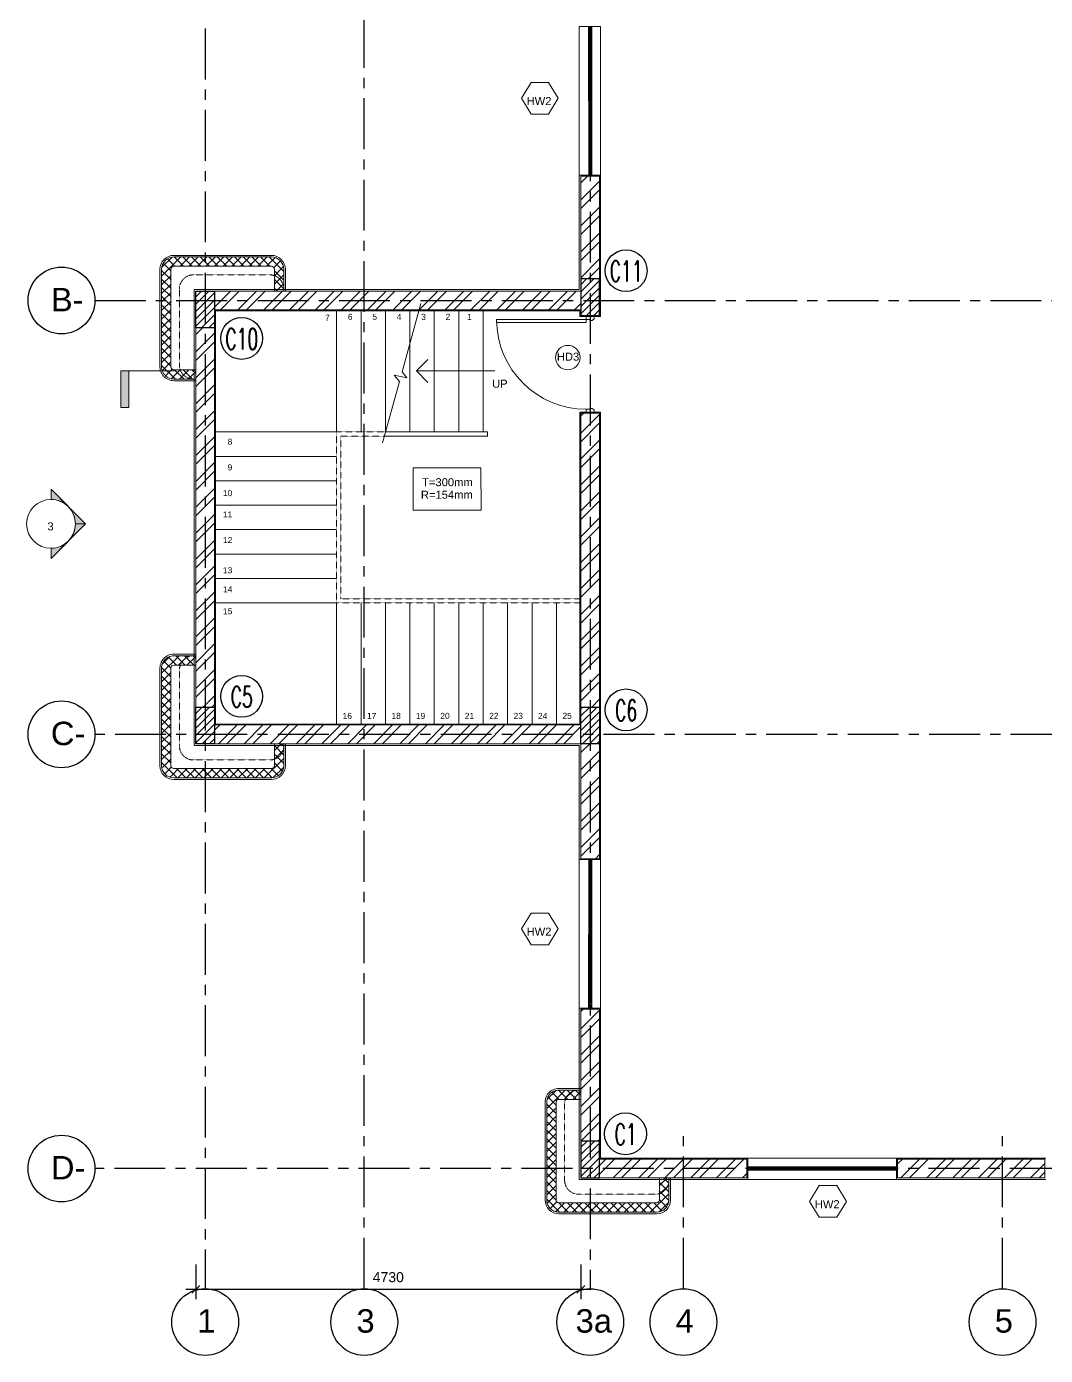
# Model space of a CAD drawing. Header units: millimetres. Extents: x 2659630 to 6742168, y -2425387 to -732288.
# Drawn here: x 2770712 to 2783226, y -1113465 to -1097139 of the extents above; entities that cross this region are included whole.
import ezdxf
from ezdxf.enums import TextEntityAlignment as Align

# ---------------------------------------------------------------- set-up
doc = ezdxf.new("R2010")
doc.units = ezdxf.units.MM
doc.header["$PDMODE"] = 35
doc.header["$PDSIZE"] = -25
for name, pattern in [('CENTER', [2, 1.25, -0.25, 0.25, -0.25]), ('Hidden', [7.14375, 4.7625, -2.38125]), ('Overhead', [3.96875, 2.38125, -1.5875])]:
    doc.linetypes.add(name, pattern=pattern)
for name, color, linetype, lineweight in [('A-ANNO-DIMS', 211, 'Continuous', 9), ('A-DETL-THIN', 151, 'Continuous', 18), ('A-DOOR-FRAM', 31, 'Continuous', 18), ('A-DOOR-IDEN', 31, 'Continuous', 9), ('A-FLOR-HRAL', 11, 'Continuous', 18), ('A-FLOR-HRAL-MBND', 5, 'Overhead', 18), ('A-FLOR-OVHD', 1, 'Overhead', 18), ('A-GENM', 13, 'Continuous', 18), ('A-GLAZ', 151, 'Continuous', 9), ('A-GLAZ-IDEN', 152, 'Continuous', 9), ('A-GRID-DIMS', 211, 'Continuous', 9), ('A-PLASTER', 50, 'Continuous', 0), ('A-STAIRS', 31, 'Continuous', 18), ('A-WALL', 113, 'Continuous', 9), ('A-WALL-PATT', 111, 'Continuous', 0), ('G-ANNO-SYMB', 111, 'Continuous', 9), ('G-ANNO-TEXT', 231, 'Continuous', 9)]:
    doc.layers.add(name, color=color, linetype=linetype, lineweight=lineweight)
for name, color, linetype in [('A-TEXT-0', 7, 'Continuous'), ('S-COLUMN', 1, 'Continuous'), ('S-COLUMN CIRCLE', 9, 'Continuous'), ('S-COLUMN HATCH', 8, 'Continuous'), ('S-COLUMN NO', 2, 'Continuous'), ('S-GRIDE CIRCLE', 8, 'Continuous'), ('S-GRIDE LINE', 8, 'CENTER'), ('S-GRIDE NO', 1, 'Continuous')]:
    doc.layers.add(name, color=color, linetype=linetype)
doc.layers.get('A-ANNO-DIMS').off()
doc.styles.add('Arial', font='arial.ttf', dxfattribs={"height": 123})
doc.styles.add('Arial_1', font='arial.ttf', dxfattribs={"height": 98.353293})
doc.styles.add('Arial_3', font='arial.ttf', dxfattribs={"height": 97.584908})
doc.styles.add('Arial_4', font='arial.ttf', dxfattribs={"height": 73.76497})
doc.styles.add('ROMANS', font='r.shx', dxfattribs={"width": 0.7})
doc.dimstyles.new('Diagonal_-_2_5mm_Arial', dxfattribs={"dimscale": 304.8, "dimtxt": 123, "dimasz": 0.32, "dimexe": 0.4, "dimexo": 0.5, "dimgap": 0.28, "dimtad": 1, "dimdec": 0, "dimzin": 0, "dimdsep": 46, "dimtxsty": 'Arial', "dimblk1": 'OBLIQUE', "dimblk2": 'OBLIQUE', "dimsah": 1, "dimcen": 0.09, "dimdle": 0.4, "dimazin": 0, "dimtfac": 1, "dimtdec": 0, "dimtix": 1, "dimtmove": 0, "dimatfit": 3, "dimfxl": 1, "dimfxlon": 1, "dimtvp": 1, "dimtolj": 1, "dimtzin": 0, "dimarcsym": 2})
pattern_1 = [(225, (-864930.01, -235749.32), (44.9012806, -44.9012806), [])]
pattern_2 = [(45, (2608280.4, -1264690.88), (-159.09903, 159.09903), []), (45, (2608386.46, -1264690.88), (-159.09903, 159.09903), [])]
pattern_3 = [(45, (0, 0), (-53.033, 53.033), []), (135, (0, 0), (-53.033, -53.033), [])]

# ---------------------------------------------------------------- blocks, each defined once
blk = doc.blocks.new('WINDW-HW2-1850X2950-PLN')
at = {"layer": 'A-GLAZ'}
for p, q in [((37, 40), (12, 40)), ((37, 0), (12, 0)), ((14, 38), (21, 38)), ((14, 22), (14, 38)), ((21, 22), (14, 22)), ((21, 18), (14, 18)), ((14, 18), (14, 2)), ((14, 2), (21, 2)), ((21, 38), (21, 22)), ((21, 2), (21, 18)), ((23, 35), (23, 10)), ((23, 30), (31, 30)), ((23, 10), (31, 10)), ((25, 34), (24, 34)), ((25, 6), (24, 6)), ((35, 35), (25, 34)), ((25, 32), (25, 34)), ((35, 32), (25, 32)), ((25, 8), (25, 6)), ((35, 8), (25, 8)), ((35, 6), (25, 6)), ((26, 37), (27, 37)), ((26, 4), (27, 4)), ((27, 38), (35, 38)), ((27, 37), (27, 38)), ((27, 37), (35, 37)), ((27, 4), (27, 2)), ((27, 4), (35, 4)), ((27, 2), (35, 2)), ((31, 10), (31, 30)), ((33, 29), (33, 11)), ((33, 29), (35, 29)), ((33, 11), (35, 11)), ((35, 38), (35, 32)), ((35, 29), (35, 25)), ((35, 25), (37, 25)), ((35, 15), (37, 15)), ((35, 11), (35, 15)), ((35, 2), (35, 8)), ((37, 40), (87, 40)), ((37, 0), (37, 40)), ((37, 25), (37, 40)), ((37, 15), (37, 0)), ((87, 0), (37, 0)), ((40, 38), (40, 3)), ((45, 38), (40, 38)), ((40, 3), (45, 3)), ((45, 25), (45, 38)), ((52, 25), (45, 25)), ((45, 15), (52, 15)), ((45, 3), (45, 15)), ((86, 38), (47, 38)), ((47, 38), (47, 28)), ((47, 28), (55, 28)), ((47, 13), (47, 3)), ((55, 13), (47, 13)), ((47, 3), (86, 3)), ((52, 15), (52, 25)), ((55, 28), (55, 13)), ((55, 28), (85, 28)), ((85, 12), (55, 13)), ((85, 28), (95, 27)), ((85, 12), (85, 28)), ((95, 12), (85, 12)), ((95, 29), (86, 38)), ((86, 3), (95, 11)), ((1763, 41), (87, 40)), ((87, 40), (97, 30)), ((87, 15), (87, 25)), ((87, 25), (87, 15)), ((97, 25), (87, 25)), ((87, 15), (97, 15)), ((97, 10), (87, 0)), ((87, 0), (1763, 1)), ((89, 15), (1763, 16)), ((95, 27), (95, 29)), ((95, 11), (95, 12)), ((97, 30), (1753, 31)), ((97, 30), (97, 25)), ((1763, 26), (97, 25)), ((97, 15), (97, 10)), ((97, 10), (1753, 11)), ((1763, 41), (1753, 31)), ((1753, 31), (1753, 26)), ((1753, 26), (1763, 26)), ((1753, 16), (1753, 11)), ((1763, 16), (1753, 16)), ((1753, 11), (1763, 1)), ((1755, 30), (1764, 39)), ((1755, 29), (1755, 30)), ((1765, 29), (1755, 29)), ((1755, 14), (1765, 14)), ((1755, 12), (1755, 14)), ((1764, 4), (1755, 12)), ((1813, 42), (1763, 41)), ((1763, 16), (1763, 26)), ((1763, 26), (1763, 16)), ((1763, 1), (1813, 2)), ((1764, 39), (1803, 39)), ((1803, 4), (1764, 4)), ((1765, 14), (1765, 29)), ((1795, 29), (1765, 29)), ((1765, 14), (1795, 14)), ((1795, 29), (1795, 14)), ((1803, 29), (1795, 29)), ((1795, 14), (1803, 14)), ((1798, 27), (1805, 27)), ((1798, 17), (1798, 27)), ((1805, 17), (1798, 17)), ((1803, 39), (1803, 29)), ((1803, 14), (1803, 4)), ((1805, 39), (1810, 39)), ((1805, 27), (1805, 39)), ((1805, 4), (1805, 17)), ((1810, 4), (1805, 4)), ((1810, 39), (1810, 4)), ((1813, 2), (1813, 42)), ((1813, 41), (1838, 41)), ((1813, 26), (1813, 41)), ((1815, 26), (1813, 26)), ((1815, 17), (1813, 17)), ((1813, 17), (1813, 2)), ((1813, 2), (1838, 2)), ((1815, 39), (1815, 33)), ((1823, 39), (1815, 39)), ((1823, 38), (1815, 38)), ((1815, 36), (1825, 36)), ((1815, 33), (1825, 33)), ((1815, 30), (1815, 26)), ((1817, 30), (1815, 30)), ((1815, 13), (1815, 17)), ((1817, 13), (1815, 13)), ((1815, 10), (1825, 10)), ((1815, 4), (1815, 10)), ((1815, 7), (1825, 7)), ((1823, 5), (1815, 5)), ((1823, 4), (1815, 4)), ((1817, 30), (1817, 13)), ((1819, 12), (1819, 31)), ((1827, 31), (1819, 31)), ((1827, 12), (1819, 12)), ((1823, 38), (1823, 39)), ((1824, 38), (1823, 38)), ((1824, 5), (1823, 5)), ((1823, 5), (1823, 4)), ((1825, 36), (1826, 36)), ((1825, 33), (1825, 36)), ((1825, 10), (1825, 7)), ((1825, 7), (1826, 7)), ((1827, 37), (1827, 12)), ((1829, 39), (1829, 24)), ((1836, 39), (1829, 39)), ((1829, 24), (1836, 24)), ((1829, 19), (1836, 19)), ((1829, 4), (1829, 19)), ((1836, 4), (1829, 4)), ((1836, 24), (1836, 39)), ((1836, 19), (1836, 4))]:
    blk.add_line(p, q, dxfattribs=at)
for centre, start, end in [((24, 36), 4.1038, 288.3263), ((24, 4), 71.6737, 355.8962), ((1826, 38), 251.6737, 175.8962), ((1826, 5), 184.1038, 108.3263)]:
    blk.add_arc(centre, 2, start, end, dxfattribs=at)
blk = doc.blocks.new('Section - M_Section Tail - Filled-28045-GROUND FLOOR PLAN-01')
at = {"layer": 'G-ANNO-SYMB'}
blk.add_hatch(color=256, dxfattribs=at).paths.add_polyline_path([(0, 9), (0, 0), (-2, 0), (-2, 9)], flags=0)
for p, q in [((0, 9), (-2, 9)), ((-2, 9), (-2, 0)), ((0, 0), (0, 9)), ((-2, 0), (0, 0))]:
    blk.add_line(p, q, dxfattribs=at)
blk = doc.blocks.new('Section - M_Section Head - Filled-1049-GROUND FLOOR PLAN-01')
at = {"layer": 'G-ANNO-SYMB'}
h = blk.add_hatch(color=256, dxfattribs=at)
edge = h.paths.add_edge_path(flags=0)
edge.add_line((-6, 8.49), (-6, 6))
edge.add_arc((-6, 0), 6, 90, 135)
edge.add_line((-10.24, 4.24), (-6, 8.49))
h = blk.add_hatch(color=256, dxfattribs=at)
edge = h.paths.add_edge_path(flags=0)
edge.add_line((-6, 8.49), (-1.76, 4.24))
edge.add_arc((-6, 0), 6, 45, 90)
edge.add_line((-6, 6), (-6, 8.49))
h = blk.add_hatch(color=256, dxfattribs=at)
edge = h.paths.add_edge_path(flags=0)
edge.add_line((-14.49, 0), (-10.24, 4.24))
edge.add_arc((-6, 0), 6, 135, 180)
edge.add_line((-12, 0), (-14.49, 0))
h = blk.add_hatch(color=256, dxfattribs=at)
edge = h.paths.add_edge_path(flags=0)
edge.add_line((2.49, 0), (0, 0))
edge.add_arc((-6, 0), 6, 360, 405)
edge.add_line((-1.76, 4.24), (2.49, 0))
for p, q in [((-6, 8.49), (-14.49, 0)), ((-6, 8.49), (-10.24, 4.24)), ((-6, 8.49), (2.49, 0)), ((-6, 6), (-6, 8.49)), ((-6, 8.49), (-6, 6)), ((-1.76, 4.24), (-6, 8.49)), ((-10.24, 4.24), (-14.49, 0)), ((2.49, 0), (-1.76, 4.24)), ((-12, 0), (-14.49, 0)), ((-14.49, 0), (-12, 0)), ((0, 0), (2.49, 0)), ((0, 0), (2.49, 0))]:
    blk.add_line(p, q, dxfattribs=at)
for start, end in [(360, 180), (135, 180), (90, 135), (45, 90), (360, 45), (180, 360)]:
    blk.add_arc((-6, 0), 6, start, end, dxfattribs=at)
blk = doc.blocks.new('_Oblique')
at = {"color": 0, "linetype": 'ByBlock', "lineweight": -2}
blk.add_line((-0.5, -0.5), (0.5, 0.5), dxfattribs=at)
blk = doc.blocks.new('*D1879')
at = {"layer": 'A-GRID-DIMS', "color": 0, "lineweight": -2}
for p, q in [((2772790, -1112348), (2772790, -1112774)), ((2777520, -1112348), (2777520, -1112774)), ((2777642, -1112653), (2772668, -1112653))]:
    blk.add_line(p, q, dxfattribs=at)
at = {"layer": 'Defpoints', "color": 0, "ltscale": 2500}
for p in [(2772790, -1105499), (2777520, -1110906), (2772790, -1112653)]:
    blk.add_point(p, dxfattribs=at)
at = {"layer": 'A-GRID-DIMS', "color": 0, "lineweight": -2, "ltscale": 2500, "xscale": 97.536, "yscale": 97.536, "zscale": 97.536, "rotation": 180}
blk.add_blockref('_Oblique', (2772790, -1112653), dxfattribs=at)
at = {"layer": 'A-GRID-DIMS', "color": 0, "lineweight": -2, "ltscale": 2500, "xscale": 97.536, "yscale": 97.536, "zscale": 97.536}
blk.add_blockref('_Oblique', (2777520, -1112653), dxfattribs=at)
at = {"layer": 'A-GRID-DIMS', "color": 0, "ltscale": 2500, "insert": (2775155, -1112504), "char_height": 123, "attachment_point": 5, "style": 'Arial', "bg_fill": 3, "box_fill_scale": 1.1, "bg_fill_color": 257, "bg_fill_transparency": 0}
blk.add_mtext('\\A1;4730', dxfattribs=at)
blk = doc.blocks.new('M_Door Tag_Mahindra_2_0mm - M_Door Tag_Mahindra 2-1437518-GROUND FLOOR PLAN-01')
at = {"layer": 'A-DOOR-IDEN'}
blk.add_circle((0, 0), 3, dxfattribs=at)
blk = doc.blocks.new('A$C649E5817')
at = {"layer": 'A-DOOR-FRAM'}
for p, q in [((0, 1190), (12, 1190)), ((0, 1110), (0, 1190)), ((12, 1200), (40, 1200)), ((12, 1190), (12, 1200)), ((40, 1200), (60, 1175)), ((60, 1145), (50, 1145)), ((50, 1145), (50, 1100)), ((60, 1175), (60, 1145)), ((1160, 1200), (1140, 1175)), ((1140, 1175), (1140, 1145)), ((1140, 1145), (1150, 1145)), ((1150, 1145), (1150, 1100)), ((1188, 1200), (1160, 1200)), ((1188, 1190), (1188, 1200)), ((1200, 1190), (1188, 1190)), ((1200, 1110), (1200, 1190)), ((12, 1110), (0, 1110)), ((12, 1100), (12, 1110)), ((50, 1100), (12, 1100)), ((1150, 1100), (1188, 1100)), ((1188, 1100), (1188, 1110)), ((1188, 1110), (1200, 1110))]:
    blk.add_line(p, q, dxfattribs=at)
blk.add_lwpolyline([(84, 1100), (50, 1100), (50, 0), (84, 0)], close=True, dxfattribs=at)
blk.add_arc((50, 1100), 1100, 270, 359.984, dxfattribs=at)
blk = doc.blocks.new('A$C261B00C9')
at = {"layer": 'A-WALL-PATT'}
h = blk.add_hatch(dxfattribs=at)
h.set_pattern_fill('ANSI37', color=256, scale=600, style=0)
h.set_pattern_definition(pattern_3)
edge = h.paths.add_edge_path()
edge.add_line((480, 840), (210, 840))
edge.add_arc((210, 991), 151, 187.9104, 269.8902, ccw=False)
edge.add_line((61, 970), (61, 2197))
edge.add_arc((213, 2189), 152, 83.4762, 177.0247, ccw=False)
edge.add_line((230, 2340), (1410, 2340))
edge.add_arc((1409, 2188), 152, -6.7623, 89.6097, ccw=False)
edge.add_line((1560, 2170), (1560, 1920))
edge.add_line((1560, 1920), (1445, 1920))
edge.add_line((1445, 1920), (1445, 2190))
edge.add_arc((1407, 2187), 38.1, 4.5439, 85.4561)
edge.add_line((1410, 2225), (211, 2225))
edge.add_arc((216, 2185), 40.3, 97.1124, 172.8876)
edge.add_line((176, 2190), (175, 990))
edge.add_arc((210, 990), 35, 180, 270)
edge.add_line((210, 955), (480, 955))
edge.add_line((480, 955), (480, 840))
at = {"layer": 'A-DETL-THIN'}
for p, q in [((480, 1920), (480, 1620)), ((710, 1920), (480, 1920))]:
    blk.add_line(p, q, dxfattribs=at)
at = {"layer": 'A-FLOR-OVHD'}
blk.add_lwpolyline([(1560, 1920, 0.457418), (1390, 2120), (450, 2120, 0.414214), (280, 1950), (280, 1010, 0.414214), (450, 840), (480, 840), (480, 1920), (1560, 1920)], format="xyb", close=True, dxfattribs=at)
at = {"layer": 'A-GENM'}
for p in [(1560, 2190), (1445, 1920)]:
    blk.add_line(p, (1560, 1920), dxfattribs=at)
blk.add_arc((210, 2190), 150, 170.0014, 180, dxfattribs=at)
at = {"layer": 'A-PLASTER'}
for p, q in [((1410, 2360), (210, 2360)), ((40, 2190), (40, 990)), ((1580, 1920), (1580, 2190)), ((1560, 1920), (1580, 1920)), ((210, 820), (480, 820)), ((480, 820), (480, 840))]:
    blk.add_line(p, q, dxfattribs=at)
for centre, start, end in [((210, 2190), 90, 180), ((1410, 2190), 0, 90), ((210, 990), 180, 192.8571), ((210, 990), 192.8571, 205.7143), ((210, 990), 205.7143, 218.5714), ((210, 990), 218.5714, 231.4286), ((210, 990), 231.4286, 244.2857), ((210, 990), 244.2857, 270)]:
    blk.add_arc(centre, 170, start, end, dxfattribs=at)
at = {"layer": 'A-WALL'}
for p, q in [((210, 2340), (1410, 2340)), ((60, 990), (60, 2190)), ((175, 990), (175, 2190)), ((210, 2225), (1410, 2225)), ((1445, 2190), (1445, 1920)), ((1560, 1920), (1560, 2190)), ((480, 955), (210, 955)), ((480, 840), (210, 840))]:
    blk.add_line(p, q, dxfattribs=at)
for centre, radius, start, end in [((210, 2190), 150, 90, 180), ((1410, 2190), 150, 0, 90), ((210, 2190), 35, 90, 180), ((1410, 2190), 35, 0, 90), ((210, 990), 150, 180, 192.8571), ((210, 990), 35, 180, 270), ((210, 990), 150, 192.8571, 205.7143), ((210, 990), 150, 205.7143, 218.5714), ((210, 990), 150, 218.5714, 231.4286), ((210, 990), 150, 231.4286, 244.2857), ((210, 990), 150, 244.2857, 270)]:
    blk.add_arc(centre, radius, start, end, dxfattribs=at)
blk = doc.blocks.new('A$C58691ABB')
at = {"layer": 'A-WALL-PATT'}
h = blk.add_hatch(dxfattribs=at)
h.set_pattern_fill('ANSI37', color=256, scale=600, style=0)
h.set_pattern_definition(pattern_3)
edge = h.paths.add_edge_path()
edge.add_arc((1478, 739), 35, 270, 340.2721, ccw=False)
edge.add_line((1478, 704), (280, 704))
edge.add_arc((280, 739), 34.4, 179.0016, 270.999, ccw=False)
edge.add_line((245, 739), (245, 1009))
edge.add_line((245, 1009), (130, 1009))
edge.add_line((130, 1009), (130, 759))
edge.add_arc((281, 741), 152, 173.1849, 269.6626)
edge.add_line((280, 589), (1478, 589))
edge.add_arc((1480, 737), 148, 269.2941, 363.5102)
edge.add_line((1628, 746), (1628, 1959))
edge.add_arc((1477, 1936), 153, 8.6483, 85.778)
edge.add_line((1488, 2089), (1208, 2089))
edge.add_line((1208, 2089), (1208, 2109))
edge.add_line((1208, 2109), (1208, 1974))
edge.add_line((1208, 1974), (1486, 1973))
edge.add_arc((1478, 1939), 35, 2.7749, 77.2302, ccw=False)
edge.add_line((1513, 1941), (1513, 759))
edge.add_arc((1378, 752), 135, -10.4603, 3.0704, ccw=False)
at = {"layer": 'A-FLOR-OVHD'}
blk.add_lwpolyline([(128, 1009, 0.457418), (298, 809), (1238, 809, 0.414214), (1408, 979), (1408, 1919, 0.414214), (1238, 2089), (1208, 2089), (1208, 1009), (128, 1009)], format="xyb", close=True, dxfattribs=at)
at = {"layer": 'A-GENM'}
for p, q in [((1208, 2089), (1478, 2089)), ((1628, 1939), (1628, 739)), ((128, 759), (128, 1009)), ((1478, 589), (278, 589))]:
    blk.add_line(p, q, dxfattribs=at)
for centre, start, end in [((1478, 1939), 77.1429, 90), ((1478, 1939), 64.2857, 77.1429), ((1478, 1939), 51.4286, 64.2857), ((1478, 1939), 38.5714, 51.4286), ((1478, 1939), 25.7143, 38.5714), ((1478, 1939), 12.8571, 25.7143), ((1478, 1939), 0, 12.8571), ((278, 739), 180, 270), ((1478, 739), 320.0031, 330), ((1478, 739), 330.0013, 340), ((1478, 739), 340.0007, 350), ((1478, 739), 350.0014, 360), ((1478, 739), 270, 280), ((1478, 739), 280.0014, 290), ((1478, 739), 290.0007, 300), ((1478, 739), 300.0014, 310), ((1478, 739), 310.0037, 320)]:
    blk.add_arc(centre, 150, start, end, dxfattribs=at)
at = {"layer": 'A-PLASTER'}
for p, q in [((1208, 2109), (1208, 2089)), ((1478, 2109), (1208, 2109)), ((1648, 739), (1648, 1939)), ((128, 1009), (108, 1009)), ((108, 1009), (108, 739)), ((278, 569), (1478, 569))]:
    blk.add_line(p, q, dxfattribs=at)
for centre, start, end in [((1478, 1939), 64.2857, 90), ((1478, 1939), 51.4286, 64.2857), ((1478, 1939), 38.5714, 51.4286), ((1478, 1939), 25.7143, 38.5714), ((1478, 1939), 12.8571, 25.7143), ((1478, 1939), 0, 12.8571), ((278, 739), 180, 270), ((1478, 739), 270, 360)]:
    blk.add_arc(centre, 170, start, end, dxfattribs=at)
at = {"layer": 'A-WALL'}
for p, q in [((1478, 2089), (1208, 2089)), ((1208, 2089), (1208, 1974)), ((1208, 1974), (1478, 1974)), ((1513, 1939), (1513, 739)), ((1628, 739), (1628, 1939)), ((243, 1009), (128, 1009)), ((128, 1009), (128, 739)), ((243, 739), (243, 1009)), ((1478, 704), (278, 704)), ((278, 589), (1478, 589))]:
    blk.add_line(p, q, dxfattribs=at)
for centre, radius, start, end in [((1478, 1939), 150, 64.2857, 90), ((1478, 1939), 35, 0, 90), ((1478, 1939), 150, 51.4286, 64.2857), ((1478, 1939), 150, 38.5714, 51.4286), ((1478, 1939), 150, 25.7143, 38.5714), ((1478, 1939), 150, 12.8571, 25.7143), ((1478, 1939), 150, 360, 12.8571), ((278, 739), 150, 180, 270), ((278, 739), 35, 180, 270), ((1478, 739), 150, 270, 360), ((1478, 739), 35, 270, 360)]:
    blk.add_arc(centre, radius, start, end, dxfattribs=at)
blk = doc.blocks.new('A$C2D2C472C')
at = {"layer": 'A-WALL-PATT'}
h = blk.add_hatch(dxfattribs=at)
h.set_pattern_fill('ANSI37', color=256, scale=600, style=0)
h.set_pattern_definition([(45, (-102930.5, -114895.04), (-53.03301, 53.03301), []), (135, (-102930.5, -114895.04), (-53.03301, -53.03301), [])])
edge = h.paths.add_edge_path()
edge.add_line((945, 1920), (945, 2190))
edge.add_arc((910, 2190), 35, 359.9997, 449.9997)
edge.add_line((910, 2225), (207, 2225))
edge.add_arc((206, 2190), 34.8, 89.6479, 180.3515)
edge.add_line((172, 2190), (172, 990))
edge.add_arc((206, 990), 34.9, 179.8778, 270.1222)
edge.add_line((207, 955), (480, 955))
edge.add_line((480, 955), (480, 840))
edge.add_line((480, 840), (207, 840))
edge.add_arc((206, 990), 150, 192.8759, 270.0054, ccw=False)
edge.add_line((60, 956), (60, 2190))
edge.add_arc((204, 2196), 144, 89.0594, 182.2702, ccw=False)
edge.add_arc((117, -14981489), 14983828, 89.9969678, 89.9996576, ccw=False)
edge.add_arc((910, 2190), 150, 45.0021, 89.9973, ccw=False)
edge.add_arc((910, 2190), 150, -0.0027, 45.0021, ccw=False)
edge.add_line((1060, 2190), (1060, 1920))
edge.add_line((1060, 1920), (945, 1920))
at = {"layer": 'A-DETL-THIN'}
for p, q in [((480, 1920), (480, 1470)), ((710, 1920), (480, 1920))]:
    blk.add_line(p, q, dxfattribs=at)
at = {"layer": 'A-FLOR-OVHD'}
blk.add_lwpolyline([(1060, 1920, 0.457355), (890, 2120), (450, 2120, 0.414214), (280, 1950), (280, 1010, 0.414214), (450, 840), (480, 840), (480, 1920), (1060, 1920)], format="xyb", close=True, dxfattribs=at)
at = {"layer": 'A-GENM'}
for centre, start, end in [((207, 2190, 0), 89.9997, 179.9997), ((207, 990, 0), 179.9997, 192.8569), ((207, 990, 0), 192.8569, 205.714), ((207, 990, 0), 205.714, 218.5711), ((207, 990, 0), 218.5711, 231.4283), ((207, 990, 0), 231.4283, 244.2854), ((207, 990, 0), 244.2854, 269.9997)]:
    blk.add_arc(centre, 170, start, end, dxfattribs=at)
at = {"layer": 'A-PLASTER'}
for p, q in [((910, 2360, 0), (207, 2360, 0)), ((37, 2190, 0), (37, 990, 0)), ((1080, 1920), (1080, 2190, 0)), ((207, 820, 0), (480, 820, 0))]:
    blk.add_line(p, q, dxfattribs=at)
for centre, start, end in [((207, 2190, 0), 90, 180), ((910, 2190, 0), 359.9997, 89.9997), ((207, 990, 0), 180, 192.8571), ((207, 990, 0), 192.8571, 205.7143), ((207, 990, 0), 205.7143, 218.5714), ((207, 990, 0), 218.5714, 231.4286), ((207, 990, 0), 231.4286, 244.2857), ((207, 990, 0), 244.2857, 270)]:
    blk.add_arc(centre, 170, start, end, dxfattribs=at)
at = {"layer": 'A-WALL'}
blk.add_lwpolyline([(945, 1920), (945, 2190, 0.414213), (910, 2225), (207, 2225, 0.417815), (172, 2190), (172, 990, 0.415463), (207, 955), (480, 955), (480, 840), (207, 840, -0.34985), (60, 956), (60, 2190, -0.430724), (207, 2340, -0.000012), (910, 2340, -0.198891), (1016, 2296, -0.198934), (1060, 2190), (1060, 1920)], format="xyb", close=True, dxfattribs=at)

msp = doc.modelspace()

# ---------------------------------------------------------------- hatches: boundary and pattern name
at = {"layer": 'A-WALL-PATT'}
h = msp.add_hatch(dxfattribs=at)
h.set_pattern_fill('ANSI32', color=256, scale=600, angle=360, style=0)
h.set_pattern_definition(pattern_2)
h.paths.add_polyline_path([(2777750.17, -1098977.007), (2777520.17, -1098977.007), (2777520.165, -1100239.51), (2777750.165, -1100239.51)])
h = msp.add_hatch(dxfattribs=at)
h.set_pattern_fill('ANSI32', color=256, scale=600, angle=360, style=0)
h.set_pattern_definition(pattern_2)
h.paths.add_polyline_path([(2777520.17, -1100389.509), (2773020.156, -1100389.509), (2773020.156, -1100619.509), (2777520.17, -1100619.509)])
h = msp.add_hatch(dxfattribs=at)
h.set_pattern_fill('ANSI32', color=256, scale=600, angle=360, style=0)
h.set_pattern_definition(pattern_2)
h.paths.add_polyline_path([(2773020.17, -1100839.508), (2772790.17, -1100839.508), (2772790.17, -1105499.511), (2773020.16, -1105499.511), (2773020.16, -1105649.509), (2773020.17, -1105649.509)])
h = msp.add_hatch(dxfattribs=at)
h.set_pattern_fill('ANSI32', color=256, scale=600, angle=360, style=0)
h.set_pattern_definition(pattern_2)
h.paths.add_polyline_path([(2777750.16, -1105499.511), (2777750.16, -1105621.8), (2777750.17, -1105621.8), (2777750.17, -1101889.509), (2777520.17, -1101889.509), (2777520.17, -1105499.511)])
h = msp.add_hatch(dxfattribs=at)
h.set_pattern_fill('ANSI32', color=256, scale=600, angle=360, style=0)
h.set_pattern_definition(pattern_2)
h.paths.add_polyline_path([(2777520.17, -1105719.509), (2773020.156, -1105719.509), (2773020.156, -1105949.509), (2777520.17, -1105949.509)])
h = msp.add_hatch(dxfattribs=at)
h.set_pattern_fill('ANSI32', color=256, scale=600, angle=360, style=0)
h.set_pattern_definition(pattern_2)
h.paths.add_polyline_path([(2777520.17, -1107362.009), (2777750.17, -1107362.009), (2777750.17, -1105949.51), (2777520.17, -1105949.509)])
h = msp.add_hatch(dxfattribs=at)
h.set_pattern_fill('ANSI32', color=256, scale=600, angle=360, style=0)
h.set_pattern_definition(pattern_2)
h.paths.add_polyline_path([(2777750.17, -1109212.009), (2777520.17, -1109212.009), (2777520.17, -1110834.509), (2777750.17, -1110834.509)])
h = msp.add_hatch(dxfattribs=at)
h.set_pattern_fill('ANSI32', color=256, scale=600, angle=360, style=0)
h.set_pattern_definition(pattern_2)
h.paths.add_polyline_path([(2779560.17, -1111284.509), (2779560.17, -1111054.509), (2777750.17, -1111054.509), (2777750.17, -1111284.509)])
h = msp.add_hatch(dxfattribs=at)
h.set_pattern_fill('ANSI32', color=256, scale=600, angle=360, style=0)
h.set_pattern_definition([(45, (2606088.85, -1264690.88), (-159.09903, 159.09903), []), (45, (2606194.91, -1264690.88), (-159.09903, 159.09903), [])])
h.paths.add_polyline_path([(2781410.17, -1111054.509), (2781410.17, -1111284.509), (2783220.17, -1111284.509), (2783220.17, -1111054.509)])
at = {"layer": 'S-COLUMN HATCH', "true_color": 0x939598}
h = msp.add_hatch(dxfattribs=at)
h.set_pattern_fill('ANSI31', color=252, scale=20, angle=180)
h.set_pattern_definition(pattern_1)
h.paths.add_polyline_path([(2777750.16, -1100239.51), (2777520.16, -1100239.509), (2777520.158, -1100689.509), (2777640.158, -1100689.509), (2777750.158, -1100689.51)])
h = msp.add_hatch(dxfattribs=at)
h.set_pattern_fill('ANSI31', color=252, scale=20, angle=180)
h.set_pattern_definition(pattern_1)
h.paths.add_polyline_path([(2772790.167, -1100839.507), (2773020.167, -1100839.508), (2773020.169, -1100389.511), (2772790.169, -1100389.51)])
h = msp.add_hatch(dxfattribs=at)
h.set_pattern_fill('ANSI31', color=252, scale=20, angle=180)
h.set_pattern_definition(pattern_1)
h.paths.add_polyline_path([(2772790.167, -1105949.509), (2773020.167, -1105949.51), (2773020.17, -1105499.511), (2772790.17, -1105499.51)])
h = msp.add_hatch(dxfattribs=at)
h.set_pattern_fill('ANSI31', color=252, scale=20, angle=180)
h.set_pattern_definition(pattern_1)
h.paths.add_polyline_path([(2777520.167, -1105949.509), (2777750.167, -1105949.51), (2777750.17, -1105499.511), (2777520.17, -1105499.51)])
h = msp.add_hatch(dxfattribs=at)
h.set_pattern_fill('ANSI31', color=252, scale=20, angle=180)
h.set_pattern_definition(pattern_1)
h.paths.add_polyline_path([(2777750.195, -1110834.767), (2777520.171, -1110834.766), (2777520.17, -1111284.736), (2777750.17, -1111284.736)])

# ---------------------------------------------------------------- linework, layer by layer
at = {"layer": 'A-DETL-THIN'}
for p, q in [((2777500.17, -1097139.006), (2777500.17, -1098965.008)), ((2777762.17, -1097139.008), (2777762.17, -1098965.009)), ((2775499.557, -1101369.698), (2775640.979, -1101228.277)), ((2775499.557, -1101369.698), (2776464.764, -1101369.7)), ((2775499.557, -1101369.698), (2775640.977, -1101511.12)), ((2777500.17, -1109200.011), (2777500.17, -1107374.009)), ((2777762.17, -1109200.009), (2777762.17, -1107374.008)), ((2781398.17, -1111042.509), (2779572.17, -1111042.509)), ((2781398.17, -1111304.509), (2779572.17, -1111304.509))]:
    msp.add_line(p, q, dxfattribs=at)
at = {"layer": 'A-FLOR-HRAL'}
for p, q in [((2776371.774, -1102119.509), (2775121.773, -1102119.509)), ((2776371.775, -1102169.509), (2776371.774, -1102119.509)), ((2776371.775, -1102169.509), (2775108.078, -1102169.509))]:
    msp.add_line(p, q, dxfattribs=at)
at = {"layer": 'A-FLOR-HRAL-MBND'}
for p, q in [((2774520.17, -1104219.509), (2774520.15, -1102119.509)), ((2775121.773, -1102119.509), (2774520.15, -1102119.509)), ((2774570.169, -1104169.509), (2774570.15, -1102169.509)), ((2775108.078, -1102169.509), (2774570.15, -1102169.509)), ((2777521.736, -1104219.509), (2774520.17, -1104219.509)), ((2777521.736, -1104169.509), (2774570.169, -1104169.509))]:
    msp.add_line(p, q, dxfattribs=at)
at = {"layer": 'A-GLAZ-IDEN'}
for points in [[(2777122.665, -1098214.787), (2776907.947, -1098214.787), (2776789.941, -1098019.896), (2776907.947, -1097825.005), (2777124.258, -1097825.005), (2777242.265, -1098019.896), (2777122.665, -1098214.787)], [(2780662.453, -1111767.516), (2780447.735, -1111767.516), (2780329.728, -1111572.625), (2780447.735, -1111377.734), (2780664.046, -1111377.734), (2780782.053, -1111572.625), (2780662.453, -1111767.516)]]:
    msp.add_lwpolyline(points, close=True, dxfattribs=at)
at = {"layer": 'A-PLASTER'}
for p, q in [((2777762.17, -1097139.008), (2777500.17, -1097139.008)), ((2777500.17, -1098965.007), (2777500.17, -1100369.509)), ((2777762.17, -1098965.008), (2777500.17, -1098965.008)), ((2777762.17, -1098965.007), (2777762.17, -1100701.509)), ((2772770.17, -1100369.509), (2777500.17, -1100369.509)), ((2772770.17, -1100369.509), (2772770.17, -1105969.509)), ((2773032.17, -1100631.509), (2773032.17, -1105707.509)), ((2777508.17, -1100631.509), (2777508.17, -1100701.509)), ((2777508.17, -1100701.509), (2777762.17, -1100701.509)), ((2777508.17, -1101877.509), (2777762.17, -1101877.509)), ((2777762.17, -1101877.509), (2777762.17, -1107374.009)), ((2777500.17, -1105969.509), (2772770.17, -1105969.509)), ((2777500.17, -1105969.509), (2777500.17, -1107374.009)), ((2777762.17, -1107374.009), (2777500.17, -1107374.009)), ((2777500.17, -1109200.009), (2777500.17, -1111304.509)), ((2777762.17, -1109200.009), (2777500.17, -1109200.009)), ((2777762.17, -1109200.009), (2777762.17, -1111042.509)), ((2779572.17, -1111042.509), (2777762.17, -1111042.509)), ((2779572.17, -1111042.509), (2779572.17, -1111304.509)), ((2781398.17, -1111042.509), (2781398.17, -1111304.509)), ((2781398.17, -1111042.509), (2783232.17, -1111042.509)), ((2779572.17, -1111304.509), (2777500.17, -1111304.509)), ((2781398.17, -1111304.509), (2783232.17, -1111304.509))]:
    msp.add_line(p, q, dxfattribs=at)
at = {"layer": 'A-STAIRS', "linetype": 'Hidden'}
for p, q in [((2774820.17, -1100619.509), (2774820.17, -1102119.509)), ((2775120.17, -1100619.509), (2775120.17, -1102119.509)), ((2775420.17, -1101030.284), (2775420.17, -1100619.509)), ((2774520.15, -1102719.509), (2773020.17, -1102719.509)), ((2774520.15, -1103619.509), (2773020.17, -1103619.509)), ((2774820.17, -1104219.509), (2774820.17, -1105719.509)), ((2775120.17, -1104219.509), (2775120.17, -1105719.509)), ((2775420.17, -1104219.509), (2775420.17, -1105719.509))]:
    msp.add_line(p, q, dxfattribs=at)
at = {"layer": 'A-STAIRS'}
for p, q in [((2775720.17, -1100619.509), (2775720.17, -1102119.509)), ((2776320.17, -1100619.509), (2776320.17, -1102119.509)), ((2775420.17, -1101030.284), (2775420.17, -1102119.509))]:
    msp.add_line(p, q, dxfattribs=at)
at = {"layer": 'A-WALL'}
for p, q in [((2777520.17, -1098977.007), (2777520.17, -1100389.509)), ((2777750.17, -1098977.008), (2777520.17, -1098977.008)), ((2777750.17, -1098977.007), (2777750.17, -1100689.509)), ((2772790.17, -1100389.509), (2777520.17, -1100389.509)), ((2772790.17, -1100389.509), (2772790.17, -1105949.509)), ((2773020.17, -1100619.509), (2773020.17, -1105719.509)), ((2777520.17, -1100689.509), (2777750.17, -1100689.509)), ((2777520.17, -1101889.509), (2777750.17, -1101889.509)), ((2777520.17, -1101889.509), (2777520.17, -1107362.009)), ((2777750.17, -1101889.509), (2777750.17, -1107362.009)), ((2777520.17, -1105949.509), (2772790.17, -1105949.509)), ((2777750.17, -1107362.009), (2777520.17, -1107362.009)), ((2777520.17, -1109212.009), (2777520.17, -1111284.509)), ((2777750.17, -1109212.009), (2777520.17, -1109212.009)), ((2777750.17, -1109212.009), (2777750.17, -1111054.509)), ((2779560.17, -1111054.509), (2777750.17, -1111054.509)), ((2779560.17, -1111054.509), (2779560.17, -1111284.509)), ((2781410.17, -1111054.509), (2781410.17, -1111284.509)), ((2781410.17, -1111054.509), (2783220.17, -1111054.509)), ((2783220.17, -1111054.509), (2783220.17, -1111284.509)), ((2779560.17, -1111284.509), (2777520.17, -1111284.509)), ((2781410.17, -1111284.509), (2783220.17, -1111284.509))]:
    msp.add_line(p, q, dxfattribs=at)
at = {"layer": 'G-ANNO-SYMB'}
msp.add_line((2771868.303, -1101369.704), (2772528.001, -1101369.704), dxfattribs=at)
at = {"layer": 'G-ANNO-TEXT', "color": 250, "flags": 128}
msp.add_lwpolyline([(2776293.449, -1102558.634), (2775459.251, -1102560.547), (2775460.444, -1103080.669), (2776294.642, -1103078.755)], close=True, dxfattribs=at)
at = {"layer": 'S-COLUMN', "color": 1}
for points in [[(2777750.16, -1100239.51), (2777520.17, -1100239.51), (2777520.17, -1100689.509), (2777750.16, -1100689.509)], [(2772790.17, -1100389.51), (2773020.156, -1100389.51), (2773020.163, -1100839.508), (2772790.177, -1100839.508)], [(2772790.177, -1105499.511), (2773020.163, -1105499.511), (2773020.156, -1105949.509), (2772790.17, -1105949.509)], [(2777520.17, -1111284.509), (2777750.17, -1111284.509), (2777750.17, -1110834.509), (2777520.17, -1110834.509)]]:
    msp.add_lwpolyline(points, close=True, dxfattribs=at)
at = {"layer": 'S-COLUMN CIRCLE'}
for centre in [(2778075.343, -1100138.19), (2773353.425, -1100970.441), (2778075.343, -1105533.532), (2778068.397, -1110742.387)]:
    msp.add_circle(centre, 257.143, dxfattribs=at)
at = {"layer": 'S-GRIDE CIRCLE'}
for centre in [(2771140.708, -1100504.443), (2771140.708, -1100504.443), (2771140.708, -1100504.443), (2771140.708, -1105834.443), (2771140.708, -1105834.443), (2771140.708, -1105834.443), (2771140.708, -1111169.509), (2771140.708, -1111169.509), (2771140.708, -1111169.509), (2778780.17, -1113055.069), (2778780.17, -1113055.069), (2778780.17, -1113055.069), (2782700.17, -1113055.069), (2782700.17, -1113055.069), (2782700.17, -1113055.069)]:
    msp.add_circle(centre, 409.836, dxfattribs=at)
at = {"layer": 'S-GRIDE LINE', "ltscale": 500}
for p, q in [((2772905.17, -1089163.665), (2772905.17, -1112645.233)), ((2777635.17, -1089413.495), (2777635.17, -1112645.233)), ((2771550.544, -1100504.509), (2803425.775, -1100504.509)), ((2803423.097, -1105834.509), (2771550.544, -1105834.509)), ((2778780.17, -1112645.233), (2778780.17, -1110645.233)), ((2782700.17, -1112645.233), (2782700.17, -1110645.233)), ((2803415.784, -1111169.509), (2771550.544, -1111169.509))]:
    msp.add_line(p, q, dxfattribs=at)

# ---------------------------------------------------------------- block references
at = {"layer": 'A-ANNO-DIMS'}
for name, p in [('A$C2D2C472C', (2777040.17, -1096974.588)), ('A$C261B00C9', (2772310.168, -1102309.51))]:
    msp.add_blockref(name, p, dxfattribs=at)
at = {"layer": 'A-ANNO-DIMS', "rotation": 90.00000000000001}
msp.add_blockref('WINDW-HW2-1850X2950-PLN', (2777656.742, -1098977.008), dxfattribs=at)
at = {"layer": 'A-ANNO-DIMS', "xscale": -1}
for p, rotation in [((2777656.742, -1107362.008), 89.99999999999997), ((2779560.172, -1111147.866), 180)]:
    msp.add_blockref('WINDW-HW2-1850X2950-PLN', p, dxfattribs=dict(at, rotation=rotation))
at = {"layer": 'A-DOOR-IDEN', "xscale": -49.99999999999997, "yscale": 49.99999999999998, "zscale": 49.99999999999998, "rotation": 328.2684126260899}
msp.add_blockref('M_Door Tag_Mahindra_2_0mm - M_Door Tag_Mahindra 2-1437518-GROUND FLOOR PLAN-01', (2777359.804, -1101205.613), dxfattribs=at)
at = {"layer": 'G-ANNO-SYMB', "extrusion": (0, 0, -1), "xscale": 49.99999999999998, "yscale": 49.99999999999998, "zscale": 49.99999999999998, "rotation": 180}
msp.add_blockref('Section - M_Section Tail - Filled-28045-GROUND FLOOR PLAN-01', (-2771968.303, -1101369.704), dxfattribs=at)
at = {"layer": 'G-ANNO-SYMB', "xscale": -49.99999999999998, "yscale": 49.99999999999998, "zscale": 49.99999999999998, "rotation": 270}
msp.add_blockref('Section - M_Section Head - Filled-1049-GROUND FLOOR PLAN-01', (2771011.953, -1102948.277), dxfattribs=at)

# ---------------------------------------------------------------- texts
at = {"layer": 'A-DOOR-IDEN', "insert": (2777362.804, -1101145.362), "char_height": 98.3533, "width": 208.8, "attachment_point": 2, "rotation": 0.1314106, "line_spacing_factor": 0.938532, "style": 'Arial_1'}
msp.add_mtext('HD3', dxfattribs=at)
at = {"layer": 'A-GLAZ-IDEN', "char_height": 98.3533, "width": 244.8, "attachment_point": 8, "line_spacing_factor": 0.938532, "style": 'Arial_1'}
for insert in [(2777006.607, -1098103.496), (2780546.395, -1111656.225)]:
    msp.add_mtext('HW2', dxfattribs=dict(at, insert=insert))
at = {"layer": 'A-TEXT-0', "color": 7, "char_height": 73.765, "width": 68.4, "attachment_point": 3, "rotation": 0.1314106, "line_spacing_factor": 0.938532, "style": 'Arial_4', "bg_fill": 3, "box_fill_scale": 1.25, "bg_fill_color": 0, "bg_fill_transparency": 0}
for s, insert in [('8', (2773238.599, -1102202.519)), ('9', (2773238.602, -1102518.253)), ('10', (2773238.605, -1102833.986)), ('11', (2773238.596, -1103095.776)), ('12', (2773238.596, -1103411.509)), ('13', (2773238.613, -1103781.069)), ('14', (2773238.616, -1104016.005)), ('15', (2773238.619, -1104284.538))]:
    msp.add_mtext(s, dxfattribs=dict(at, insert=insert))
at = {"layer": 'G-ANNO-SYMB', "insert": (2771006.124, -1103330.212), "char_height": 98.353, "width": 91.19402, "attachment_point": 8, "line_spacing_factor": 0.938532, "style": 'Arial_1'}
msp.add_mtext('3', dxfattribs=at)
at = {"layer": 'G-ANNO-TEXT', "color": 7, "insert": (2776429.929, -1101477.665), "char_height": 98.3533, "width": 226.8, "attachment_point": 1, "rotation": 0.1314106, "line_spacing_factor": 0.938532, "style": 'Arial_3', "bg_fill": 3, "box_fill_scale": 1.25, "bg_fill_color": 0, "bg_fill_transparency": 0}
msp.add_mtext('UP', dxfattribs=at)
at = {"layer": 'G-ANNO-TEXT', "color": 7, "insert": (2776192.143, -1102686.728), "char_height": 98.3533, "width": 757.2, "attachment_point": 3, "rotation": 0.1314106, "line_spacing_factor": 0.938532, "style": 'Arial_1'}
msp.add_mtext('T=300mm\\PR=154mm', dxfattribs=at)
at = {"layer": 'S-COLUMN NO', "style": 'ROMANS', "width": 0.6}
for s, p in [('C11', (2778076.712, -1100143.721, 0)), ('C10', (2773354.793, -1100975.971, 0)), ('C6', (2778076.712, -1105539.063, 0)), ('C1', (2778069.765, -1110747.918, 0)), ('C1', (2778069.765, -1110747.918, 0)), ('C1', (2778069.765, -1110747.918, 0))]:
    msp.add_text(s, height=257.1429, dxfattribs=at).set_placement(p, align=Align.MIDDLE_CENTER)
at = {"layer": 'S-GRIDE NO', "style": 'Arial'}
for s, height, p in [('B-', 287.9195, (2771009.883, -1100637.445)), ('C-', 287.9195, (2771009.883, -1105967.445)), ('D-', 287.9195, (2771009.883, -1111302.511)), ('1', 287.919, (2772808.489, -1113184.908)), ('1', 287.919, (2772808.489, -1113184.908)), ('1', 287.919, (2772808.489, -1113184.908)), ('3', 287.919, (2774763.489, -1113184.908)), ('3a', 287.9195, (2777455.498, -1113184.908)), ('4', 287.919, (2778683.489, -1113184.908)), ('5', 287.919, (2782603.489, -1113184.908))]:
    msp.add_text(s, height=height, dxfattribs=at).set_placement(p)

# ---------------------------------------------------------------- next in the draw order: linework, layer by layer
at = {"layer": 'A-STAIRS', "linetype": 'Hidden'}
for p, q in [((2774520.15, -1102119.509), (2773020.17, -1102119.509)), ((2774520.15, -1102419.509), (2773020.17, -1102419.509)), ((2774520.15, -1103019.509), (2773020.17, -1103019.509)), ((2774520.15, -1103319.509), (2773020.17, -1103319.509)), ((2774520.15, -1103919.509), (2773020.17, -1103919.509)), ((2774520.15, -1104219.509), (2773020.17, -1104219.509))]:
    msp.add_line(p, q, dxfattribs=at)

# ---------------------------------------------------------------- next in the draw order: block references
at = {"layer": 'A-ANNO-DIMS', "rotation": 270}
msp.add_blockref('A$C649E5817', (2776485.227, -1100689.417), dxfattribs=at)

# ---------------------------------------------------------------- next in the draw order: texts
at = {"layer": 'A-TEXT-0', "color": 7, "char_height": 73.765, "width": 68.4, "attachment_point": 3, "rotation": 0.1314106, "line_spacing_factor": 0.938532, "style": 'Arial_4', "bg_fill": 3, "box_fill_scale": 1.25, "bg_fill_color": 0, "bg_fill_transparency": 0}
for s, insert in [('7', (2774434.606, -1100680.367)), ('6', (2774715.945, -1100668.183)), ('5', (2775015.945, -1100668.183)), ('4', (2775315.945, -1100668.175)), ('3', (2775615.945, -1100668.178)), ('2', (2775915.945, -1100668.175)), ('1', (2776180.513, -1100668.172)), ('16', (2774708.378, -1105570.468)), ('17', (2775008.442, -1105570.465)), ('18', (2775308.442, -1105570.462)), ('19', (2775608.442, -1105570.459)), ('20', (2775908.442, -1105570.465)), ('21', (2776208.442, -1105570.462)), ('22', (2776508.442, -1105570.459)), ('23', (2776808.442, -1105570.453)), ('24', (2777108.442, -1105570.45)), ('25', (2777408.442, -1105570.447))]:
    msp.add_mtext(s, dxfattribs=dict(at, insert=insert))

# ---------------------------------------------------------------- next in the draw order: linework, layer by layer
at = {"layer": 'A-PLASTER'}
for p, q in [((2773032.17, -1100631.509), (2777508.17, -1100631.509)), ((2777508.17, -1101877.509), (2777508.17, -1105707.509)), ((2777508.17, -1105707.509), (2773032.17, -1105707.509))]:
    msp.add_line(p, q, dxfattribs=at)
at = {"layer": 'A-STAIRS', "linetype": 'Hidden'}
for p, q in [((2774520.17, -1100619.509), (2774520.17, -1102119.509)), ((2774520.17, -1104224.509), (2774520.17, -1105719.509)), ((2775720.17, -1104219.509), (2775720.17, -1105719.509)), ((2776020.17, -1104219.509), (2776020.17, -1105719.509)), ((2776320.17, -1104219.509), (2776320.17, -1105719.509)), ((2776620.17, -1104219.509), (2776620.17, -1105719.509)), ((2776920.17, -1104219.509), (2776920.17, -1105719.509)), ((2777220.17, -1104219.509), (2777220.17, -1105719.509))]:
    msp.add_line(p, q, dxfattribs=at)
at = {"layer": 'A-STAIRS'}
msp.add_line((2776020.17, -1100619.509), (2776020.17, -1102119.509), dxfattribs=at)
msp.add_lwpolyline([(2775554.329, -1100540.481), (2775323.761, -1101382.266), (2775382.597, -1101454.774), (2775227.481, -1101421.003), (2775291.531, -1101499.935), (2775085.151, -1102253.408)], dxfattribs=at)
at = {"layer": 'A-WALL'}
for p, q in [((2773020.17, -1100619.509), (2777520.17, -1100619.509)), ((2777520.17, -1105719.509), (2773020.17, -1105719.509))]:
    msp.add_line(p, q, dxfattribs=at)
at = {"layer": 'S-GRIDE LINE', "ltscale": 500}
msp.add_line((2774860.17, -1112645.233), (2774860.17, -1090016.054), dxfattribs=at)

# ---------------------------------------------------------------- next in the draw order: dimensions: what is measured, and where the dimension line sits
at = {"layer": 'A-GRID-DIMS'}
dim = msp.add_linear_dim(base=(2772790.17, -1112652.51), p1=(2777520.17, -1110906.309), p2=(2772790.17, -1105499.222), dimstyle='Diagonal_-_2_5mm_Arial', override={"dimpost": '<>', "dimtmove": 1, "dimfxl": 1, "dimfxlon": 1, "dimtfill": 1, "dimtfillclr": 0, "dimarcsym": 2}, dxfattribs=at)
dim.commit()
dim.dimension.update_dxf_attribs({"geometry": '*D1879', "text_midpoint": (2775155.17, -1112504.324)})

# ---------------------------------------------------------------- next in the draw order: linework, layer by layer
at = {"layer": 'A-GLAZ-IDEN'}
msp.add_lwpolyline([(2777122.665, -1108419.218), (2776907.947, -1108419.218), (2776789.941, -1108224.326), (2776907.947, -1108029.435), (2777124.258, -1108029.435), (2777242.265, -1108224.326), (2777122.665, -1108419.218)], close=True, dxfattribs=at)
at = {"layer": 'S-COLUMN', "color": 1}
msp.add_lwpolyline([(2777520.177, -1105499.511), (2777750.163, -1105499.511), (2777750.156, -1105949.509), (2777520.17, -1105949.509)], close=True, dxfattribs=at)
at = {"layer": 'S-COLUMN CIRCLE'}
msp.add_circle((2773353.425, -1105368.134), 257.143, dxfattribs=at)
at = {"layer": 'S-GRIDE CIRCLE'}
for centre in [(2772905.17, -1113055.069), (2772905.17, -1113055.069), (2772905.17, -1113055.069), (2774860.17, -1113055.069), (2774860.17, -1113055.069), (2774860.17, -1113055.069), (2777635.17, -1113055.069), (2777635.17, -1113055.069), (2777635.17, -1113055.069)]:
    msp.add_circle(centre, 409.836, dxfattribs=at)

# ---------------------------------------------------------------- next in the draw order: block references
at = {"layer": 'A-ANNO-DIMS', "xscale": -1, "rotation": 180}
msp.add_blockref('A$C261B00C9', (2772310.168, -1104029.509), dxfattribs=at)
at = {"layer": 'A-ANNO-DIMS', "xscale": -1}
msp.add_blockref('A$C58691ABB', (2778728.641, -1112293.612), dxfattribs=at)

# ---------------------------------------------------------------- next in the draw order: texts
at = {"layer": 'A-GLAZ-IDEN', "insert": (2777006.607, -1108307.926), "char_height": 98.3533, "width": 244.8, "attachment_point": 8, "line_spacing_factor": 0.938532, "style": 'Arial_1'}
msp.add_mtext('HW2', dxfattribs=at)
at = {"layer": 'S-COLUMN NO', "style": 'ROMANS', "width": 0.6}
msp.add_text('C5', height=257.1429, dxfattribs=at).set_placement((2773354.793, -1105373.665, 0), align=Align.MIDDLE_CENTER)

doc.saveas('drawing.dxf')
